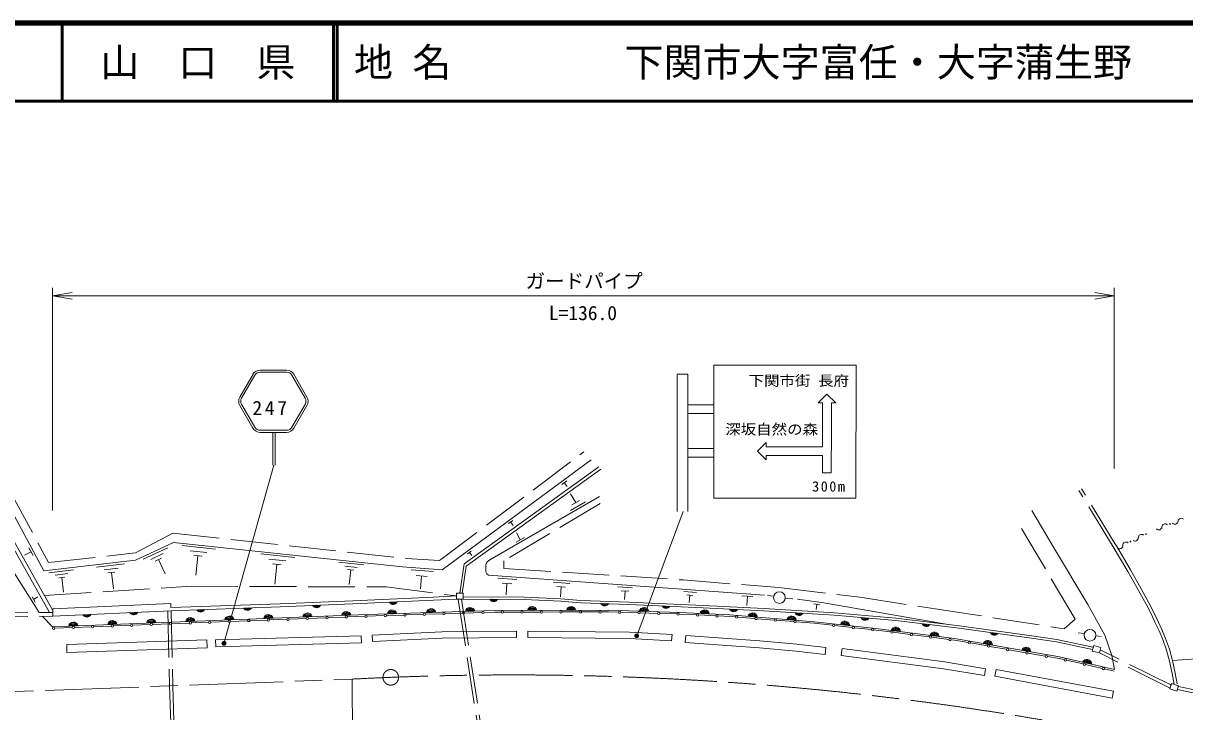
# Model space of a CAD drawing. Units: millimetres, scale not verified. Extents: x 40000 to 680000, y 20000 to 380000.
# Drawn here: x 328024 to 476791, y 291788 to 380000 of the extents above; entities that cross this region are included whole.
import ezdxf
from ezdxf.enums import TextEntityAlignment as Align

# ---------------------------------------------------------------- set-up
doc = ezdxf.new("R2010")
doc.units = ezdxf.units.MM
doc.header["$LTSCALE"] = 1000
doc.header["$PDMODE"] = 32
doc.header["$PDSIZE"] = 500
doc.linetypes.add('CHAIN', pattern=[18.5, 12, -1.5, 3.5, -1.5])
doc.linetypes.add('DASHED', pattern=[7.5, 6, -1.5])
for name, color, linetype, lineweight in [('M-BGD', 7, 'Continuous', 13), ('M-BMK', 2, 'CHAIN', 13), ('M-STR-HTXT', 7, 'Continuous', 13), ('M-STR-STRC', 7, 'Continuous', 13), ('M-TTL', 2, 'Continuous', 140), ('M-TTL-LINE', 7, 'Continuous', 50)]:
    doc.layers.add(name, color=color, linetype=linetype, lineweight=lineweight)
doc.layers.add('M-TTL-TXT', color=7, linetype='Continuous')
doc.styles.add('ＭＳ ゴシック', font='')
doc.styles.get('ＭＳ ゴシック').set_extended_font_data('MS Gothic')

# ---------------------------------------------------------------- blocks, each defined once
blk = doc.blocks.new('open_arrow')
at = {"color": 0, "linetype": 'Continuous', "lineweight": -2}
blk.add_lwpolyline([(7.5, 1.25), (0, 0), (7.5, -1.25)], dxfattribs=at)

msp = doc.modelspace()

# ---------------------------------------------------------------- linework, layer by layer
at = {"layer": 'M-BGD'}
for p, q in [((384498, 310738), (401753, 323188)), ((384755, 310431), (401987, 322864)), ((397018, 320921), (397632, 321373)), ((397325, 321147), (397702, 320636)), ((400031, 318671), (398105, 317555)), ((398789, 318595), (398137, 319718)), ((399270, 318874), (398307, 318316)), ((390190, 315889), (390720, 316280)), ((390455, 316084), (390781, 315642)), ((331371, 304512), (325668, 314719)), ((331807, 304756), (326104, 314963)), ((392207, 314136), (391166, 313533)), ((391687, 313834), (391184, 314701)), ((328754, 312785), (329291, 311790)), ((343396, 311330), (346528, 312812)), ((348374, 313072), (352652, 312618)), ((349387, 312424), (351526, 312197)), ((469512, 309757), (467640, 312920)), ((469859, 309956), (467984, 313124)), ((329022, 312287), (328193, 311840)), ((344364, 311309), (345931, 312050)), ((344941, 311103), (345724, 311473)), ((345333, 311288), (346198, 309461)), ((349865, 311832), (350934, 311719)), ((350399, 311776), (350134, 309280)), ((358443, 312002), (362815, 311538)), ((359478, 311340), (361664, 311108)), ((368449, 310939), (371655, 310599)), ((384940, 312020), (385407, 312364)), ((385174, 312192), (385460, 311803)), ((331284, 309607), (334476, 309976)), ((332128, 309301), (333724, 309485)), ((337426, 310316), (341013, 310730)), ((338375, 309971), (340168, 310178)), ((338875, 309575), (339772, 309678)), ((339323, 309626), (339565, 307534)), ((359966, 310735), (361059, 310619)), ((360513, 310677), (360242, 308127)), ((369208, 310453), (370811, 310283)), ((369566, 310010), (370367, 309925)), ((369967, 309968), (369768, 308098)), ((377694, 309988), (380522, 309767)), ((383935, 306995), (384498, 310738)), ((384232, 306950), (384755, 310431)), ((470650, 307711), (469512, 309757)), ((471000, 307905), (469859, 309956)), ((332573, 308948), (333371, 309040)), ((332972, 308994), (333187, 307132)), ((378346, 309226), (379759, 309116)), ((379053, 309171), (378923, 307522)), ((388801, 308912), (391254, 308734)), ((389370, 308254), (390597, 308165)), ((389983, 308210), (389879, 306779)), ((395882, 308398), (398046, 308241)), ((329568, 305837), (329150, 306497)), ((329359, 306167), (329908, 306515)), ((380565, 306473), (370241, 305995)), ((383509, 306632), (380565, 306473)), ((384378, 306533), (392200, 306457)), ((396384, 307818), (397466, 307739)), ((396925, 307778), (396833, 306516)), ((404190, 307795), (406075, 307658)), ((404627, 307290), (405570, 307221)), ((405099, 307255), (405019, 306156)), ((412631, 307182), (414234, 307066)), ((413003, 306752), (413804, 306694)), ((413404, 306723), (413336, 305788)), ((420072, 306642), (421480, 306540)), ((420776, 306591), (420690, 305418)), ((423368, 306684), (424136, 306578)), ((471844, 305558), (470650, 307711)), ((472196, 305748), (471000, 307905)), ((360924, 305638), (346948, 305133)), ((360939, 305238), (346963, 304734)), ((370241, 305995), (360924, 305638)), ((370258, 305596), (360939, 305238)), ((380585, 306073), (370258, 305596)), ((383531, 306233), (380585, 306073)), ((384375, 306233), (392192, 306157)), ((392192, 306157), (396864, 305970)), ((392200, 306457), (396882, 306269)), ((396864, 305970), (399420, 305760)), ((396882, 306269), (399437, 306059)), ((399420, 305760), (405602, 305549)), ((399437, 306059), (405614, 305848)), ((405602, 305549), (415108, 305104)), ((405614, 305848), (415122, 305404)), ((415108, 305104), (422893, 304707)), ((415122, 305404), (422910, 305007)), ((422910, 305007), (431910, 304446)), ((425619, 306348), (426589, 306260)), ((429278, 305609), (430069, 305490)), ((429673, 305549), (429575, 304891)), ((472484, 304329), (471844, 305558)), ((472842, 304508), (472196, 305748)), ((331813, 304016), (346963, 304734)), ((357067, 303459), (359266, 303544)), ((359566, 303556), (361764, 303640)), ((362064, 303652), (364262, 303737)), ((364562, 303748), (366760, 303833)), ((367060, 303845), (369258, 303929)), ((369558, 303941), (371757, 304026)), ((372056, 304037), (372090, 304039)), ((372090, 304039), (374255, 304107)), ((374555, 304117), (376754, 304186)), ((377054, 304196), (379253, 304266)), ((379553, 304275), (381751, 304345)), ((382051, 304354), (384250, 304424)), ((384550, 304434), (386749, 304503)), ((387049, 304513), (388437, 304557)), ((388437, 304557), (389248, 304558)), ((389548, 304559), (391748, 304564)), ((392048, 304564), (394248, 304569)), ((394548, 304570), (396748, 304574)), ((397048, 304575), (399248, 304579)), ((399548, 304580), (401748, 304585)), ((402048, 304585), (402968, 304587)), ((402968, 304587), (404247, 304548)), ((404547, 304538), (406746, 304470)), ((407046, 304461), (409245, 304393)), ((409545, 304384), (411744, 304316)), ((412044, 304307), (412061, 304306)), ((412061, 304306), (414241, 304202)), ((414541, 304188), (416738, 304084)), ((417038, 304069), (418512, 303999)), ((418512, 303999), (419234, 303941)), ((419533, 303917), (421726, 303739)), ((422025, 303715), (424218, 303537)), ((422893, 304707), (431887, 304147)), ((424517, 303513), (426710, 303336)), ((431887, 304147), (439766, 303470)), ((431910, 304446), (439796, 303769)), ((439796, 303769), (447589, 302859)), ((473020, 303203), (472484, 304329)), ((473382, 303373), (472842, 304508)), ((332086, 302496), (334284, 302580)), ((334584, 302592), (336783, 302677)), ((337082, 302688), (339281, 302773)), ((339580, 302785), (341779, 302869)), ((342079, 302881), (344277, 302966)), ((344577, 302977), (346775, 303062)), ((347075, 303074), (349273, 303159)), ((349573, 303170), (351771, 303255)), ((352071, 303266), (354270, 303351)), ((354569, 303363), (356768, 303448)), ((372700, 301597), (381675, 302029)), ((381675, 302029), (391204, 302119)), ((391204, 302119), (391212, 301319)), ((392666, 302104), (392659, 301304)), ((392666, 302104), (405693, 301983)), ((427009, 303312), (429312, 303125)), ((429312, 303125), (431687, 302866)), ((431985, 302834), (434172, 302595)), ((434470, 302562), (436657, 302324)), ((436956, 302291), (437209, 302263)), ((437209, 302263), (439138, 302014)), ((439766, 303470), (447551, 302562)), ((447551, 302562), (457161, 301237)), ((447589, 302859), (457204, 301534)), ((473506, 302160), (473020, 303203)), ((473872, 302321), (473382, 303373)), ((473970, 301044), (473506, 302160)), ((474343, 301188), (473872, 302321)), ((333588, 300386), (351533, 300990)), ((351533, 300990), (351567, 299991)), ((352667, 301012), (371322, 301513)), ((352667, 301012), (352691, 300112)), ((352691, 300112), (371346, 300613)), ((371322, 301513), (371346, 300613)), ((372700, 301597), (372739, 300798)), ((372739, 300798), (381698, 301229)), ((381698, 301229), (391212, 301319)), ((392659, 301304), (405666, 301183)), ((405666, 301183), (411072, 300872)), ((405693, 301983), (411118, 301671)), ((411118, 301671), (411072, 300872)), ((412877, 301569), (412810, 300672)), ((412810, 300672), (422308, 299963)), ((412877, 301569), (422382, 300860)), ((422382, 300860), (427088, 300440)), ((439436, 301976), (441618, 301693)), ((441915, 301655), (444097, 301373)), ((444394, 301334), (446576, 301052)), ((446874, 301014), (447289, 300960)), ((447289, 300960), (449044, 300653)), ((449339, 300601), (451506, 300222)), ((457161, 301237), (460345, 300748)), ((457204, 301534), (460399, 301043)), ((460345, 300748), (464962, 299771)), ((460399, 301043), (465024, 300064)), ((463151, 301903), (463906, 301797)), ((465415, 301505), (466090, 301412)), ((474450, 299696), (473970, 301044)), ((474832, 299817), (474343, 301188)), ((333588, 300386), (333622, 299386)), ((333622, 299386), (351567, 299991)), ((422308, 299963), (426998, 299544)), ((426998, 299544), (430718, 299126)), ((427088, 300440), (430818, 300020)), ((430718, 299126), (430818, 300020)), ((432782, 299009), (432899, 299902)), ((432899, 299902), (446042, 298170)), ((451802, 300170), (453969, 299791)), ((454264, 299739), (456431, 299360)), ((456727, 299308), (458894, 298929)), ((474847, 298270), (474450, 299696)), ((475236, 298366), (474832, 299817)), ((432782, 299009), (445909, 297280)), ((446042, 298170), (451267, 297305)), ((459189, 298877), (460712, 298610)), ((460712, 298610), (461350, 298465)), ((461642, 298398), (463787, 297909)), ((464080, 297843), (466225, 297353)), ((475188, 296679), (474847, 298270)), ((475581, 296754), (475236, 298366)), ((445909, 297280), (451120, 296417)), ((451120, 296417), (451267, 297305)), ((452483, 296329), (452647, 297214)), ((452483, 296329), (467483, 293549)), ((452647, 297214), (467647, 294434)), ((466517, 297287), (467749, 297006)), ((475416, 295297), (475188, 296679)), ((475810, 295362), (475581, 296754)), ((467483, 293549), (467647, 294434))]:
    msp.add_line(p, q, dxfattribs=at)
at = {"layer": 'M-BGD', "linetype": 'DASHED'}
for p, q in [((467640, 312920), (463238, 320149)), ((467981, 313128), (463579, 320357)), ((383743, 306172), (386411, 288849)), ((384139, 306233), (386806, 288910)), ((322615, 304435), (331808, 304516)), ((322620, 303935), (331813, 304016)), ((346563, 304725), (346767, 295109)), ((346963, 304734), (347167, 295119)), ((474926, 294824), (465859, 299332)), ((475104, 295182), (466037, 299690)), ((475236, 298366), (481964, 298817)), ((346767, 295109), (347128, 283949)), ((347167, 295119), (347528, 283962)), ((475881, 294654), (488191, 291945)), ((475967, 295044), (488287, 292334))]:
    msp.add_line(p, q, dxfattribs=at)
at = {"layer": 'M-BGD'}
for points in [[(319549, 330482), (330683, 309840), (342405, 311193), (347263, 313492), (376598, 310375), (381665, 309978), (400784, 324069)], [(316394, 327684), (322934, 316195), (324203, 313886), (324640, 313055), (330059, 304501)], [(422955, 306734), (387595, 309300), (387380, 309481), (387277, 309719), (387277, 310710), (387463, 311010), (387804, 311237), (401818, 319360)], [(330508, 304005), (331779, 302684), (372083, 304238), (388433, 304757), (402971, 304787), (412069, 304506), (418524, 304199), (429331, 303324), (437233, 302462), (447319, 301158), (460752, 298806), (467794, 297201), (467438, 299004), (466571, 301607), (464387, 305512), (460106, 312663), (457214, 317580)], [(331813, 304016), (331808, 304516), (331807, 304973), (346933, 305659), (346948, 305133)], [(446473, 302990), (430543, 305755), (427185, 306221)]]:
    msp.add_lwpolyline(points, dxfattribs=at)
at = {"layer": 'M-BGD', "linetype": 'DASHED'}
for points in [[(320356, 331339), (322753, 326618), (331281, 310916), (342422, 312145), (347164, 314677), (377074, 311414), (381351, 311158), (399808, 325085)], [(401896, 318463), (389592, 311141), (389591, 310134), (412553, 308679), (424798, 307699), (435186, 306476), (444808, 304974), (461331, 302425), (462738, 303633), (455277, 316309)], [(330734, 306677), (349515, 307862), (374511, 307785), (383509, 306632)]]:
    msp.add_lwpolyline(points, dxfattribs=at)
at = {"layer": 'M-BGD'}
for points in [[(383531, 306233), (384375, 306233), (384375, 306995), (383531, 306995)], [(465134, 300280), (464948, 299571), (465859, 299332), (466045, 300041)], [(475108, 295395), (475989, 295114), (475772, 294433), (474891, 294714)]]:
    msp.add_lwpolyline(points, close=True, dxfattribs=at)
for centre, radius in [((474899, 315839), 50), ((471821, 314570), 50), ((469850, 313593), 50), ((424875, 306419), 750), ((354419, 303357), 150), ((356918, 303453), 150), ((359416, 303550), 150), ((361914, 303646), 150), ((364412, 303742), 150), ((366910, 303839), 150), ((369408, 303935), 150), ((371906, 304032), 150), ((374405, 304112), 150), ((376904, 304191), 150), ((379403, 304270), 150), ((381901, 304350), 150), ((384400, 304429), 150), ((386899, 304508), 150), ((389398, 304559), 150), ((391898, 304564), 150), ((394398, 304569), 150), ((396898, 304575), 150), ((399398, 304580), 150), ((401898, 304585), 150), ((404397, 304543), 150), ((406896, 304466), 150), ((409395, 304388), 150), ((411894, 304311), 150), ((414391, 304195), 150), ((416888, 304077), 150), ((419384, 303929), 150), ((421875, 303727), 150), ((424367, 303525), 150), ((331936, 302490), 150), ((334434, 302586), 150), ((336932, 302683), 150), ((339431, 302779), 150), ((341929, 302875), 150), ((344427, 302972), 150), ((346925, 303068), 150), ((349423, 303164), 150), ((351921, 303261), 150), ((426859, 303324), 150), ((431836, 302850), 150), ((434321, 302579), 150), ((436807, 302307), 150), ((439287, 301995), 150), ((464649, 301592), 750), ((353731, 300553), 250), ((353731, 300553), 200), ((353731, 300553), 150), ((353731, 300553), 100), ((353731, 300553), 50), ((353731, 300553), 20), ((406596, 301515), 250), ((406596, 301515), 200), ((406596, 301515), 150), ((406596, 301515), 100), ((406596, 301515), 50), ((406596, 301515), 20), ((441766, 301674), 150), ((444246, 301354), 150), ((446725, 301033), 150), ((449191, 300627), 150), ((451654, 300196), 150), ((454116, 299765), 150), ((456579, 299334), 150), ((459042, 298903), 150), ((461496, 298432), 150), ((463934, 297876), 150), ((466371, 297320), 150)]:
    msp.add_circle(centre, radius, dxfattribs=at)
for centre, radius, start, end in [((473455, 315501), 406, 221.84335, 356.60362), ((474266, 315453), 406, 41.84335, 176.60362), ((475532, 316225), 406, 221.84335, 356.60362), ((476343, 316177), 406, 41.84335, 176.60362), ((470430, 314055), 406, 228.98495, 3.74522), ((471241, 314108), 406, 48.98495, 183.74522), ((468459, 313078), 406, 228.98495, 3.74522), ((469270, 313131), 406, 48.98495, 183.74522), ((356739, 305352), 567, 210.15854, 334.01356), ((356739, 305352), 453, 218.11793, 326.05417), ((356739, 305352), 340, 233.7433, 310.4288), ((365588, 305683), 567, 210.26955, 334.12458), ((365588, 305683), 453, 218.22894, 326.16519), ((365588, 305683), 340, 233.85432, 310.53981), ((375409, 306101), 567, 210.71898, 334.57401), ((375409, 306101), 453, 218.67837, 326.61461), ((375409, 306101), 340, 234.30374, 310.98924), ((380262, 304388), 610, 12.20421, 171.4265), ((385259, 304546), 610, 12.20421, 171.4265), ((385259, 304546), 488, 14.84233, 168.78838), ((388286, 306461), 567, 207.5178, 331.37282), ((388286, 306461), 453, 215.47719, 323.41343), ((388286, 306461), 340, 231.10256, 307.78806), ((393202, 304657), 610, 10.50975, 169.73203), ((393202, 304657), 488, 13.14787, 167.09391), ((393202, 304657), 366, 17.61132, 162.63047), ((398202, 304667), 610, 10.50975, 169.73203), ((398202, 304667), 488, 13.14787, 167.09391), ((398202, 304667), 366, 17.61132, 162.63047), ((402520, 305921), 567, 206.11814, 329.97317), ((402520, 305921), 453, 214.07753, 322.01377), ((402520, 305921), 340, 229.7029, 306.3884), ((407517, 304537), 610, 8.61671, 167.83899), ((407517, 304537), 488, 11.25483, 165.20087), ((410367, 305593), 567, 205.39623, 329.25126), ((410367, 305593), 453, 213.35562, 321.29186), ((410367, 305593), 340, 228.98099, 305.66649), ((336179, 304490), 567, 210.78336, 334.63839), ((336179, 304490), 453, 218.74275, 326.67899), ((336179, 304490), 340, 234.36812, 311.05362), ((342172, 304774), 567, 210.78336, 334.63839), ((342172, 304774), 453, 218.74275, 326.67899), ((342172, 304774), 340, 234.36812, 311.05362), ((344441, 303062), 610, 12.59772, 171.82), ((344441, 303062), 488, 15.23584, 169.18188), ((349437, 303255), 610, 12.59772, 171.82), ((349437, 303255), 488, 15.23584, 169.18188), ((349437, 303255), 366, 19.69929, 164.71843), ((349437, 303255), 244, 29.00514, 155.41257), ((350743, 305134), 567, 210.15854, 334.01356), ((350743, 305134), 453, 218.11793, 326.05417), ((350743, 305134), 340, 233.7433, 310.4288), ((354433, 303448), 610, 12.59772, 171.82), ((354433, 303448), 488, 15.23584, 169.18188), ((354433, 303448), 366, 19.69929, 164.71843), ((354433, 303448), 244, 29.00514, 155.41257), ((354433, 303448), 122, 66.58325, 117.83446), ((359429, 303640), 610, 12.59772, 171.82), ((359429, 303640), 488, 15.23584, 169.18188), ((359429, 303640), 366, 19.69929, 164.71843), ((359429, 303640), 244, 29.00514, 155.41257), ((359429, 303640), 122, 66.58325, 117.83446), ((364426, 303833), 610, 12.59772, 171.82), ((364426, 303833), 488, 15.23584, 169.18188), ((364426, 303833), 366, 19.69929, 164.71843), ((364426, 303833), 244, 29.00514, 155.41257), ((364426, 303833), 122, 66.58325, 117.83446), ((369422, 304026), 610, 12.59772, 171.82), ((369422, 304026), 488, 15.23584, 169.18188), ((369422, 304026), 366, 19.69929, 164.71843), ((369422, 304026), 244, 29.00514, 155.41257), ((369422, 304026), 122, 66.58325, 117.83446), ((375264, 304229), 610, 12.20421, 171.4265), ((375264, 304229), 488, 14.84233, 168.78838), ((375264, 304229), 366, 19.30578, 164.32493), ((375264, 304229), 244, 28.61164, 155.01907), ((375264, 304229), 122, 66.18975, 117.44096), ((380262, 304388), 488, 14.84233, 168.78838), ((380262, 304388), 366, 19.30578, 164.32493), ((380262, 304388), 244, 28.61164, 155.01907), ((380262, 304388), 122, 66.18975, 117.44096), ((385259, 304546), 366, 19.30578, 164.32493), ((385259, 304546), 244, 28.61164, 155.01907), ((385259, 304546), 122, 66.18975, 117.44096), ((393202, 304657), 244, 26.91718, 153.32461), ((393202, 304657), 122, 64.49529, 115.7465), ((398202, 304667), 244, 26.91718, 153.32461), ((398202, 304667), 122, 64.49529, 115.7465), ((407517, 304537), 366, 15.71828, 160.73742), ((407517, 304537), 244, 25.02414, 151.43156), ((407517, 304537), 122, 62.60225, 113.85345), ((415292, 304243), 610, 7.66687, 166.88915), ((415292, 304243), 488, 10.30499, 164.25103), ((415292, 304243), 366, 14.76844, 159.78758), ((415292, 304243), 244, 24.07429, 150.48172), ((415292, 304243), 122, 61.6524, 112.90361), ((419014, 305172), 567, 205.15092, 329.00595), ((419014, 305172), 453, 213.11032, 321.04656), ((419014, 305172), 340, 228.73569, 305.42119), ((421427, 303854), 610, 5.7617, 164.98399), ((421427, 303854), 488, 8.39982, 162.34586), ((421427, 303854), 366, 12.86327, 157.88242), ((421427, 303854), 244, 22.16913, 148.57656), ((421427, 303854), 122, 59.74724, 110.99845), ((426411, 303450), 610, 5.7617, 164.98399), ((426411, 303450), 488, 8.39982, 162.34586), ((426411, 303450), 366, 12.86327, 157.88242), ((426411, 303450), 244, 22.16913, 148.57656), ((426411, 303450), 122, 59.74724, 110.99845), ((427407, 304693), 567, 204.5073, 328.36232), ((427407, 304693), 453, 212.46669, 320.40293), ((427407, 304693), 340, 228.09206, 304.77756), ((435849, 304074), 567, 203.16647, 327.0215), ((435849, 304074), 453, 211.12587, 319.06211), ((435849, 304074), 340, 226.75124, 303.43674), ((334448, 302677), 610, 12.59772, 171.82), ((334448, 302677), 488, 15.23584, 169.18188), ((334448, 302677), 366, 19.69929, 164.71843), ((334448, 302677), 244, 29.00514, 155.41257), ((334448, 302677), 122, 66.58325, 117.83446), ((339444, 302869), 610, 12.59772, 171.82), ((339444, 302869), 488, 15.23584, 169.18188), ((339444, 302869), 366, 19.69929, 164.71843), ((339444, 302869), 244, 29.00514, 155.41257), ((339444, 302869), 122, 66.58325, 117.83446), ((344441, 303062), 366, 19.69929, 164.71843), ((344441, 303062), 244, 29.00514, 155.41257), ((344441, 303062), 122, 66.58325, 117.83446), ((349437, 303255), 122, 66.58325, 117.83446), ((433270, 302784), 610, 4.16166, 163.38395), ((433270, 302784), 488, 6.79978, 160.74582), ((433270, 302784), 366, 11.26323, 156.28238), ((433270, 302784), 244, 20.56909, 146.97652), ((433270, 302784), 122, 58.1472, 109.39841), ((439783, 302021), 610, 3.01997, 162.24226), ((439783, 302021), 488, 5.65809, 159.60413), ((439783, 302021), 366, 10.12154, 155.14069), ((439783, 302021), 244, 19.4274, 145.83483), ((439783, 302021), 122, 57.00551, 108.25672), ((443690, 303281), 567, 201.41562, 325.27064), ((443690, 303281), 453, 209.37501, 317.31125), ((443690, 303281), 340, 225.00038, 301.68588), ((444741, 301380), 610, 3.01997, 162.24226), ((444741, 301380), 488, 5.65809, 159.60413), ((444741, 301380), 366, 10.12154, 155.14069), ((444741, 301380), 244, 19.4274, 145.83483), ((444741, 301380), 122, 57.00551, 108.25672), ((451554, 300305), 610, 0.46053, 159.68282), ((451554, 300305), 488, 3.09865, 157.0447), ((451554, 300305), 366, 7.5621, 152.58125), ((451554, 300305), 244, 16.86796, 143.27539), ((452393, 302164), 567, 200.22435, 324.07938), ((452393, 302164), 453, 208.18375, 316.11999), ((452393, 302164), 340, 223.80912, 300.49462), ((451554, 300305), 122, 54.44607, 105.69728), ((456479, 299443), 610, 0.46053, 159.68282), ((456479, 299443), 488, 3.09865, 157.0447), ((456479, 299443), 366, 7.5621, 152.58125), ((456479, 299443), 244, 16.86796, 143.27539), ((456479, 299443), 122, 54.44607, 105.69728), ((464248, 297896), 610, 357.54357, 156.76585), ((464248, 297896), 488, 0.18169, 154.12773), ((464248, 297896), 366, 4.64514, 149.66428), ((464248, 297896), 244, 13.951, 140.35842), ((464248, 297896), 122, 51.52911, 102.78031)]:
    msp.add_arc(centre, radius, start, end, dxfattribs=at)
for p in [(353731, 300553), (406596, 301515)]:
    msp.add_point(p, dxfattribs=at)
at = {"layer": 'M-BMK'}
msp.add_line((275362, 292451), (370142, 295973), dxfattribs=at)
msp.add_circle((375094, 296199), 1000, dxfattribs=at)
msp.add_arc((390839, -103491), 400000, 73.02325, 92.96594, dxfattribs=at)
at = {"layer": 'M-STR-HTXT'}
for p, q in [((331790, 317553), (331790, 346085)), ((467756, 322938), (467756, 346085)), ((331790, 345085), (467756, 345085)), ((360110, 323380), (353731, 300553)), ((406596, 301515), (412535, 317444)), ((370142, 295973), (370330, 269754))]:
    msp.add_line(p, q, dxfattribs=at)
at = {"layer": 'M-STR-STRC'}
for p, q in [((357452, 335033), (355762, 332108)), ((355992, 331975), (357682, 334900)), ((361752, 335564), (358374, 335565)), ((358374, 335299), (361752, 335298)), ((362443, 334899), (364132, 331972)), ((364362, 332105), (362674, 335032)), ((411789, 335029), (411784, 317439)), ((411789, 335029), (413133, 335028)), ((413133, 335028), (413128, 317438)), ((416489, 319150), (416494, 336181)), ((434686, 336175), (416494, 336181)), ((434681, 319145), (434686, 336175)), ((429846, 331376), (430966, 332496)), ((430966, 332496), (432086, 331375)), ((355762, 331044), (357450, 328117)), ((357680, 328250), (355992, 331177)), ((364132, 331174), (362441, 328249)), ((362672, 328116), (364362, 331041)), ((413132, 331108), (416492, 331107)), ((430406, 331376), (429846, 331376)), ((430406, 331376), (430404, 325733)), ((431526, 331376), (431525, 328059)), ((432086, 331375), (431526, 331376)), ((416492, 329987), (413132, 329988)), ((361750, 327850), (358371, 327851)), ((361750, 327584), (358371, 327585)), ((359971, 327584), (359976, 323380)), ((360271, 327584), (360276, 323380)), ((431517, 322414), (431526, 328059)), ((422058, 325175), (423178, 326295)), ((423178, 326295), (423178, 325735)), ((416490, 324387), (413130, 324388)), ((413131, 325508), (416491, 325507)), ((423178, 324055), (422058, 325175)), ((423178, 325735), (428073, 325733)), ((423178, 324615), (423178, 324055)), ((423178, 324615), (427431, 324614)), ((430404, 324613), (427431, 324614)), ((430404, 325733), (428073, 325733)), ((430403, 322416), (430404, 324613)), ((431515, 322414), (430403, 322416)), ((434681, 319145), (416489, 319150))]:
    msp.add_line(p, q, dxfattribs=at)
for centre, radius, start, end in [((358373, 334501), 1064, 89.98349, 149.98349), ((358373, 334501), 798, 89.98349, 149.98349), ((361752, 334500), 1064, 29.98349, 89.98349), ((361752, 334500), 798, 29.98349, 89.98349), ((356683, 331575), 1064, 149.98349, 209.98349), ((356683, 331575), 798, 149.98349, 209.98349), ((363441, 331574), 798, 329.98349, 29.98351), ((363441, 331574), 1064, 329.98349, 29.98349), ((358372, 328649), 1064, 209.98349, 269.98349), ((358372, 328649), 798, 209.98349, 269.98349), ((361750, 328648), 798, 269.98349, 329.98349), ((361750, 328648), 1064, 269.98349, 329.98349)]:
    msp.add_arc(centre, radius, start, end, dxfattribs=at)
at = {"layer": 'M-TTL'}
msp.add_line((680000, 380000), (40000, 380000), dxfattribs=at)
at = {"layer": 'M-TTL-LINE'}
for p, q in [((333000, 380000), (333000, 370000)), ((367750, 380000), (367750, 370000)), ((368250, 380000), (368250, 370000)), ((40000, 370000), (680000, 370000))]:
    msp.add_line(p, q, dxfattribs=at)

# ---------------------------------------------------------------- block references
at = {"layer": 'M-STR-HTXT', "xscale": 333, "yscale": 333}
msp.add_blockref('open_arrow', (331790, 345085), dxfattribs=at)
at = {"layer": 'M-STR-HTXT', "xscale": 333, "yscale": 333, "rotation": 180}
msp.add_blockref('open_arrow', (467756, 345085), dxfattribs=at)

# ---------------------------------------------------------------- texts
at = {"layer": 'M-STR-HTXT', "style": 'ＭＳ ゴシック'}
msp.add_text('ガードパイプ', height=1833, rotation=359.983, dxfattribs=at).set_placement((392364, 346972), align=Align.MIDDLE_LEFT)
msp.add_text('L=136.0', height=1833, dxfattribs=at).set_placement((399711, 341412), align=Align.BOTTOM_CENTER)
at = {"layer": 'M-STR-STRC', "style": 'ＭＳ ゴシック', "width": 1.1}
for s, p in [('下関市街 長府', (420920, 333158)), ('深坂自然の森', (417938, 326919))]:
    msp.add_text(s, height=1320, rotation=359.983, dxfattribs=at).set_placement(p, align=Align.BOTTOM_LEFT)
at = {"layer": 'M-STR-STRC', "attachment_point": 7, "rotation": 359.983, "style": 'ＭＳ ゴシック'}
for s, insert, char_height in [('\\T1.28;247', (357378, 329789), 1833), ('\\T1.22;300m', (429074, 319978), 1320)]:
    msp.add_mtext(s, dxfattribs=dict(at, insert=insert, char_height=char_height))
at = {"layer": 'M-TTL-TXT', "style": 'ＭＳ ゴシック'}
msp.add_text('山\u3000口\u3000県', height=3666, dxfattribs=at).set_placement((350375, 375000), align=Align.MIDDLE_CENTER)
for s, p in [('地 名', (370380, 375000)), ('下関市大字富任・大字蒲生野', (405024, 375000))]:
    msp.add_text(s, height=3666, dxfattribs=at).set_placement(p, align=Align.MIDDLE_LEFT)

doc.saveas('drawing.dxf')
